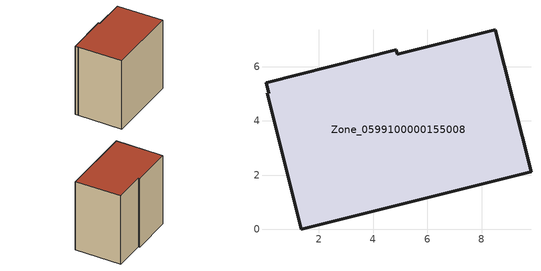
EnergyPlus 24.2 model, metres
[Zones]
Zone_0599100000155008
 floor ground (C_G): 1.36,0 0.1,5.01 0.15,5.02 0.05,5.4 4.85,6.61 4.89,6.45 8.51,7.36 9.82,2.12 z0
 wall outside (C_F): 9.82,2.12 8.51,7.36 4.89,6.45 4.85,6.61 0.05,5.4 0.15,5.02 0.1,5.01 1.36,0 9.82,2.12 z0:8.5
 roof outside (C_R): 0.1,5.01 1.36,0 9.82,2.12 8.51,7.36 4.89,6.45 4.85,6.61 0.05,5.4 0.15,5.02 z8.5
[BUILDING]
Pand.0599100000155008: North Axis=0; Terrain=City; Loads Convergence Tolerance Value=0.04; Temperature Convergence Tolerance Value=0.4; Solar Distribution=FullExterior; Maximum Number of Warmup Days=25; Minimum Number of Warmup Days=1
[Site:Location]
Rotterdam.The.Hague.AP_ZH_NLD Design_Conditions: Latitude=51.96; Longitude=4.45; Time Zone=1; Elevation=-4.5
[SITE:GROUNDTEMPERATURE:BUILDINGSURFACE]
18, 18, 18, 18, 18, 18, 18, 18, 18, 18, 18, 18
[MATERIAL] Thermal Absorptance=0.9; Solar Absorptance=0.7; Visible Absorptance=0.7
Name | Roughness | Thickness | Conductivity | Density | Specific Heat
G.TI.1975-1991 | MediumSmooth | 0.15 | 0.288461 | 540 | 1210
F.TI.1975-1991 | Rough | 0.3 | 0.230769 | 1920 | 840
R.TI.1975-1991 | MediumRough | 0.2 | 0.153846 | 1500 | 1000
[CONSTRUCTION]
C_G: G.TI.1975-1991
C_F: F.TI.1975-1991
C_R: R.TI.1975-1991
[ZONE]
Zone_0599100000155008: Type=1; Multiplier=1; Ceiling Height=Autocalculate; Volume=Autocalculate; Floor Area=autocalculate; Part of Total Floor Area=Yes
[ZONEINFILTRATION:DESIGNFLOWRATE]
Infil_Zone_0599100000155008: Zone or ZoneList or Space or SpaceList=Zone_0599100000155008; Schedule=AlwaysOn; Design Flow Rate Calculation Method=Flow/Area; Flow Rate per Floor Area=0.003; Constant Term Coefficient=1; Temperature Term Coefficient=0; Velocity Term Coefficient=0; Velocity Squared Term Coefficient=0
[HVACTEMPLATE:ZONE:IDEALLOADSAIRSYSTEM]
Zone_0599100000155008: Maximum Heating Supply Air Temperature=50; Minimum Cooling Supply Air Temperature=13; Maximum Heating Supply Air Humidity Ratio=0.0156; Minimum Cooling Supply Air Humidity Ratio=0.0077; Heating Limit=NoLimit; Cooling Limit=NoLimit; Dehumidification Control Type=ConstantSensibleHeatRatio; Cooling Sensible Heat Ratio=0.7; Dehumidification Setpoint=60; Humidification Control Type=None; Humidification Setpoint=30; Outdoor Air Method=None; Outdoor Air Flow Rate per Person=0.00944; Outdoor Air Flow Rate per Zone Floor Area=0; Outdoor Air Flow Rate per Zone=0; Demand Controlled Ventilation Type=None; Outdoor Air Economizer Type=NoEconomizer; Heat Recovery Type=None; Sensible Heat Recovery Effectiveness=0.7; Latent Heat Recovery Effectiveness=0.65
[ZONECONTROL:THERMOSTAT]
ThermostatControl_Zone_0599100000155008: Zone or ZoneList=Zone_0599100000155008; Control Type Schedule=DualSetpointControlType; Control 1=Thermostat_Zone_0599100000155008; Temperature Difference Between Cutout And Setpoint=0
[THERMOSTATSETPOINT:DUALSETPOINT]
Thermostat_Zone_0599100000155008: Heating Setpoint Temperature Schedule=HeatingSetpoint_Zone_0599100000155008; Cooling Setpoint Temperature Schedule=CoolingSetpoint_Zone_0599100000155008
[SCHEDULE:COMPACT]
HeatingSetpoint_Zone_0599100000155008: Through: 12/31, For: AllDays, Until: 24:00, 21
CoolingSetpoint_Zone_0599100000155008: Through: 12/31, For: AllDays, Until: 24:00, 24
DualSetpointControlType: Through: 12/31, For: AllDays, Until: 24:00, 4
AlwaysOn: Through: 12/31, For: AllDays, Until: 24:00, 1
